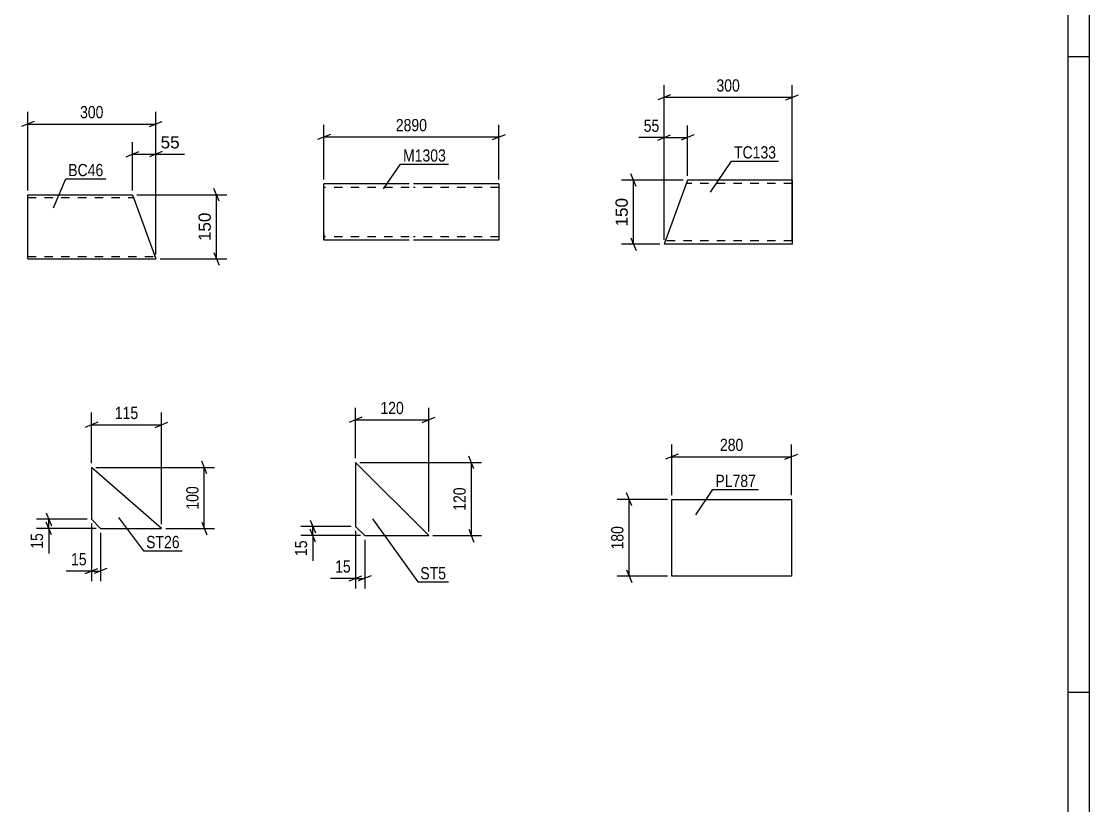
# Model space of a CAD drawing. Header units: millimetres. Extents: x 0 to 1189, y 0 to 841.
# Drawn here: x 938.7 to 1189, y 420.5 to 604.3 of the extents above; entities that cross this region are included whole.
import ezdxf

# ---------------------------------------------------------------- set-up
doc = ezdxf.new("R2010")
doc.units = ezdxf.units.MM
doc.linetypes.add('DXK_LINE_DOT2', pattern=[3.9198, 1.9599, -1.9599])
doc.styles.add('Arial', font='ARIAL.TTF', dxfattribs={"height": 0.2})
doc.styles.add('Arial Narrow', font='ARIALN.TTF', dxfattribs={"height": 0.2})

# ---------------------------------------------------------------- blocks, each defined once
blk = doc.blocks.new('Unknown-348435410-1129')
at = {"color": 5, "linetype": 'Continuous'}
for p, q in [((1189, 0), (1189, 841)), ((1184, 5), (1184, 836)), ((1189, 596), (1184, 596)), ((1189, 447), (1184, 447))]:
    blk.add_line(p, q, dxfattribs=at)
blk = doc.blocks.new('Part-348435410-13898 - 13897')
at = {"color": 2, "linetype": 'Continuous'}
for p, q in [((955.13, 499.75), (955.13, 487.61)), ((971.56, 485.47), (955.13, 499.75)), ((955.13, 487.61), (957.27, 485.47)), ((957.27, 485.47), (971.56, 485.47))]:
    blk.add_line(p, q, dxfattribs=at)
blk = doc.blocks.new('Part-348435410-18855 - 18854')
at = {"color": 2, "linetype": 'Continuous'}
for p, q in [((1017, 500.91), (1017, 485.91)), ((1034.15, 483.77), (1017, 500.91)), ((1017, 485.91), (1019.15, 483.77)), ((1019.15, 483.77), (1034.15, 483.77))]:
    blk.add_line(p, q, dxfattribs=at)
blk = doc.blocks.new('Part-348435410-6345 - 6338')
at = {"color": 2, "linetype": 'Continuous'}
for p, q in [((940.21, 563.63), (964.75, 563.63)), ((940.21, 548.72), (940.21, 563.63)), ((964.75, 563.63), (970.21, 548.63)), ((940.21, 548.72), (940.21, 548.63)), ((940.21, 548.63), (970.21, 548.63))]:
    blk.add_line(p, q, dxfattribs=at)
at = {"color": 7, "linetype": 'DXK_LINE_DOT2'}
for p, q in [((940.21, 563.03), (964.97, 563.03)), ((940.21, 549.23), (940.21, 549.28)), ((940.21, 549.23), (969.99, 549.23)), ((969.99, 549.23), (969.97, 549.28))]:
    blk.add_line(p, q, dxfattribs=at)
blk = doc.blocks.new('Part-348435410-13814 - 13813')
at = {"color": 2, "linetype": 'Continuous'}
for p, q in [((1029.6, 566.2), (1009.6, 566.2)), ((1009.6, 554.6), (1009.6, 566.2)), ((1050.6, 566.2), (1030.6, 566.2)), ((1050.6, 566.2), (1050.6, 553)), ((1009.6, 554.6), (1009.6, 553)), ((1029.6, 553), (1009.6, 553)), ((1050.6, 553), (1030.6, 553))]:
    blk.add_line(p, q, dxfattribs=at)
at = {"color": 7, "linetype": 'DXK_LINE_DOT2'}
for p, q in [((1029.6, 565.4), (1009.6, 565.4)), ((1050.6, 565.4), (1030.6, 565.4)), ((1009.6, 553.12), (1009.6, 554.6)), ((1009.6, 553.8), (1009.6, 553.86)), ((1029.6, 553.8), (1009.6, 553.8)), ((1050.6, 553.8), (1030.6, 553.8)), ((1050.6, 553.8), (1050.6, 553.86))]:
    blk.add_line(p, q, dxfattribs=at)
blk = doc.blocks.new('Part-348435410-18844 - 18843')
at = {"color": 2, "linetype": 'Continuous'}
for p, q in [((1094.76, 567.07), (1089.3, 552.07)), ((1119.3, 567.07), (1094.76, 567.07)), ((1119.3, 567.07), (1119.3, 552.07)), ((1119.3, 552.07), (1089.3, 552.07))]:
    blk.add_line(p, q, dxfattribs=at)
at = {"color": 7, "linetype": 'DXK_LINE_DOT2'}
for p, q in [((1119.3, 566.27), (1094.47, 566.27)), ((1089.59, 552.87), (1089.61, 552.93)), ((1119.3, 552.87), (1089.59, 552.87)), ((1119.3, 552.87), (1119.3, 552.93))]:
    blk.add_line(p, q, dxfattribs=at)
blk = doc.blocks.new('Part-348435410-23911 - 23910')
at = {"color": 2, "linetype": 'Continuous'}
for p, q in [((1091.12, 474.27), (1091.12, 492.27)), ((1091.12, 492.27), (1119.12, 492.27)), ((1119.12, 492.27), (1119.12, 474.27)), ((1119.12, 474.27), (1091.12, 474.27))]:
    blk.add_line(p, q, dxfattribs=at)
blk = doc.blocks.new('StraightDimension-348435410-14137 - 13897')
at = {"color": 7, "linetype": 'Continuous'}
for p, q in [((982.16, 498.25), (980.96, 501.25)), ((956.13, 499.75), (983.96, 499.75)), ((981.56, 485.47), (981.56, 499.75)), ((980.96, 486.97), (982.16, 483.97)), ((972.56, 485.47), (983.96, 485.47))]:
    blk.add_line(p, q, dxfattribs=at)
at = {"color": 0}
blk.add_wipeout([(980.81, 495.95), (976.61, 495.95), (976.61, 489.27), (980.81, 489.27)], dxfattribs=at)
at = {"color": 3, "style": 'Arial Narrow'}
blk.add_text('100', height=2.863, rotation=90.0002, dxfattribs=at).set_placement((980.21, 489.87))
blk = doc.blocks.new('StraightDimension-348435410-14129 - 13897')
at = {"color": 7, "linetype": 'Continuous'}
for p, q in [((955.13, 500.75), (955.13, 512.6)), ((971.56, 486.47), (971.56, 512.6)), ((956.63, 510.35), (953.63, 509.15)), ((955.13, 509.75), (971.56, 509.75)), ((970.06, 509.15), (973.06, 510.35))]:
    blk.add_line(p, q, dxfattribs=at)
at = {"color": 0}
blk.add_wipeout([(966.69, 510.5), (966.69, 514.7), (960, 514.7), (960, 510.5)], dxfattribs=at)
at = {"color": 3, "style": 'Arial Narrow'}
blk.add_text('115', height=2.863, dxfattribs=at).set_placement((960.6, 511.1))
blk = doc.blocks.new('StraightDimension-348435410-14133 - 13897')
at = {"color": 7, "linetype": 'Continuous'}
for p, q in [((944.53, 489.11), (945.73, 486.11)), ((954.13, 487.61), (942.28, 487.61)), ((945.73, 483.97), (944.53, 486.97)), ((945.13, 485.47), (945.13, 487.61)), ((956.27, 485.47), (942.28, 485.47))]:
    blk.add_line(p, q, dxfattribs=at)
at = {"color": 0}
blk.add_wipeout([(944.38, 484.94), (940.18, 484.94), (940.18, 480.09), (944.38, 480.09)], dxfattribs=at)
at = {"color": 7, "linetype": 'Continuous'}
blk.add_line((945.13, 485.47), (945.13, 479.56), dxfattribs=at)
blk.add_line((945.13, 485.47), (945.13, 479.56), dxfattribs=at)
at = {"color": 3, "style": 'Arial Narrow'}
blk.add_text('15', height=2.863, rotation=90.0002, dxfattribs=at).set_placement((943.78, 480.69))
blk = doc.blocks.new('StraightDimension-348435410-14125 - 13897')
at = {"color": 7, "linetype": 'Continuous'}
for p, q in [((955.13, 486.61), (955.13, 473.07)), ((957.27, 484.47), (957.27, 473.07)), ((953.63, 474.87), (956.63, 476.07)), ((958.77, 476.07), (955.77, 474.87)), ((955.13, 475.47), (957.27, 475.47))]:
    blk.add_line(p, q, dxfattribs=at)
at = {"color": 0}
blk.add_wipeout([(954.61, 476.22), (954.61, 480.42), (949.75, 480.42), (949.75, 476.22)], dxfattribs=at)
at = {"color": 7, "linetype": 'Continuous'}
blk.add_line((955.13, 475.47), (949.22, 475.47), dxfattribs=at)
blk.add_line((955.13, 475.47), (949.22, 475.47), dxfattribs=at)
at = {"color": 3, "style": 'Arial Narrow'}
blk.add_text('15', height=2.863, dxfattribs=at).set_placement((950.35, 476.82))
blk = doc.blocks.new('StraightDimension-348435410-18942 - 18854')
at = {"color": 7, "linetype": 'Continuous'}
for p, q in [((1017, 484.91), (1017, 471.37)), ((1019.15, 482.77), (1019.15, 471.37)), ((1015.5, 473.17), (1018.5, 474.37)), ((1017, 473.77), (1019.15, 473.77)), ((1020.65, 474.37), (1017.65, 473.17))]:
    blk.add_line(p, q, dxfattribs=at)
at = {"color": 0}
blk.add_wipeout([(1016.48, 474.52), (1016.48, 478.72), (1011.62, 478.72), (1011.62, 474.52)], dxfattribs=at)
at = {"color": 7, "linetype": 'Continuous'}
blk.add_line((1017, 473.77), (1011.1, 473.77), dxfattribs=at)
blk.add_line((1017, 473.77), (1011.1, 473.77), dxfattribs=at)
at = {"color": 3, "style": 'Arial Narrow'}
blk.add_text('15', height=2.863, dxfattribs=at).set_placement((1012.22, 475.12))
blk = doc.blocks.new('StraightDimension-348435410-18954 - 18854')
at = {"color": 7, "linetype": 'Continuous'}
for p, q in [((1018, 500.91), (1046.55, 500.91)), ((1044.75, 499.41), (1043.55, 502.41)), ((1044.15, 483.77), (1044.15, 500.91)), ((1035.15, 483.77), (1046.55, 483.77)), ((1043.55, 485.27), (1044.75, 482.27))]:
    blk.add_line(p, q, dxfattribs=at)
at = {"color": 0}
blk.add_wipeout([(1043.4, 495.68), (1039.2, 495.68), (1039.2, 489), (1043.4, 489)], dxfattribs=at)
at = {"color": 3, "style": 'Arial Narrow'}
blk.add_text('120', height=2.863, rotation=90.0002, dxfattribs=at).set_placement((1042.8, 489.6))
blk = doc.blocks.new('StraightDimension-348435410-18946 - 18854')
at = {"color": 7, "linetype": 'Continuous'}
for p, q in [((1017, 501.91), (1017, 513.76)), ((1034.15, 484.77), (1034.15, 513.76)), ((1018.5, 511.51), (1015.5, 510.31)), ((1017, 510.91), (1034.15, 510.91)), ((1032.65, 510.31), (1035.65, 511.51))]:
    blk.add_line(p, q, dxfattribs=at)
at = {"color": 0}
blk.add_wipeout([(1028.92, 511.66), (1028.92, 515.86), (1022.23, 515.86), (1022.23, 511.66)], dxfattribs=at)
at = {"color": 3, "style": 'Arial Narrow'}
blk.add_text('120', height=2.863, dxfattribs=at).set_placement((1022.83, 512.26))
blk = doc.blocks.new('StraightDimension-348435410-18950 - 18854')
at = {"color": 7, "linetype": 'Continuous'}
for p, q in [((1016, 485.91), (1004.15, 485.91)), ((1006.4, 487.41), (1007.6, 484.41)), ((1007, 483.77), (1007, 485.91)), ((1018.15, 483.77), (1004.15, 483.77)), ((1007.6, 482.27), (1006.4, 485.27))]:
    blk.add_line(p, q, dxfattribs=at)
at = {"color": 0}
blk.add_wipeout([(1006.25, 483.25), (1002.05, 483.25), (1002.05, 478.39), (1006.25, 478.39)], dxfattribs=at)
at = {"color": 7, "linetype": 'Continuous'}
blk.add_line((1007, 483.77), (1007, 477.86), dxfattribs=at)
blk.add_line((1007, 483.77), (1007, 477.86), dxfattribs=at)
at = {"color": 3, "style": 'Arial Narrow'}
blk.add_text('15', height=2.863, rotation=90.0002, dxfattribs=at).set_placement((1005.65, 478.99))
blk = doc.blocks.new('StraightDimension-348435410-19101 - 6338')
at = {"color": 7, "linetype": 'Continuous'}
for p, q in [((964.75, 564.63), (964.75, 576.02)), ((970.21, 549.63), (970.21, 576.02)), ((963.25, 572.57), (966.25, 573.77)), ((971.71, 573.77), (968.71, 572.57)), ((964.75, 573.17), (970.21, 573.17))]:
    blk.add_line(p, q, dxfattribs=at)
at = {"color": 0}
blk.add_wipeout([(976.38, 573.92), (976.38, 578.12), (970.73, 578.12), (970.73, 573.92)], dxfattribs=at)
at = {"color": 7, "linetype": 'Continuous'}
blk.add_line((970.21, 573.17), (976.9, 573.17), dxfattribs=at)
blk.add_line((970.21, 573.17), (976.9, 573.17), dxfattribs=at)
at = {"color": 3, "style": 'Arial'}
blk.add_text('55', height=2.865, dxfattribs=at).set_placement((971.33, 574.52))
blk = doc.blocks.new('StraightDimension-348435410-6347 - 6338')
at = {"color": 7, "linetype": 'Continuous'}
for p, q in [((941.71, 580.84), (938.71, 579.64)), ((940.21, 564.63), (940.21, 583.09)), ((968.71, 579.64), (971.71, 580.84)), ((970.21, 549.63), (970.21, 583.09)), ((940.21, 580.24), (970.21, 580.24))]:
    blk.add_line(p, q, dxfattribs=at)
at = {"color": 0}
blk.add_wipeout([(958.55, 580.99), (958.55, 585.19), (951.86, 585.19), (951.86, 580.99)], dxfattribs=at)
at = {"color": 3, "style": 'Arial Narrow'}
blk.add_text('300', height=2.863, dxfattribs=at).set_placement((952.46, 581.59))
blk = doc.blocks.new('StraightDimension-348435410-19126 - 6338')
at = {"color": 7, "linetype": 'Continuous'}
for p, q in [((965.75, 563.63), (986.83, 563.63)), ((985.03, 562.13), (983.83, 565.13)), ((984.43, 548.63), (984.43, 563.63)), ((971.21, 548.63), (986.83, 548.63)), ((983.83, 550.13), (985.03, 547.13))]:
    blk.add_line(p, q, dxfattribs=at)
at = {"color": 0}
blk.add_wipeout([(983.68, 560.07), (979.48, 560.07), (979.48, 552.2), (983.68, 552.2)], dxfattribs=at)
at = {"color": 3, "style": 'Arial'}
blk.add_text('150', height=2.865, rotation=90.0002, dxfattribs=at).set_placement((983.08, 552.8))
blk = doc.blocks.new('StraightDimension-348435410-13937 - 13813')
at = {"color": 7, "linetype": 'Continuous'}
for p, q in [((1009.6, 567.2), (1009.6, 580.05)), ((1050.6, 567.2), (1050.6, 580.05)), ((1011.1, 577.8), (1008.1, 576.6)), ((1009.6, 577.2), (1050.6, 577.2)), ((1049.1, 576.6), (1052.1, 577.8))]:
    blk.add_line(p, q, dxfattribs=at)
at = {"color": 0}
blk.add_wipeout([(1034.35, 577.95), (1034.35, 582.15), (1025.84, 582.15), (1025.84, 577.95)], dxfattribs=at)
at = {"color": 3, "style": 'Arial Narrow'}
blk.add_text('2890', height=2.863, dxfattribs=at).set_placement((1026.44, 578.55))
blk = doc.blocks.new('StraightDimension-348435410-18928 - 18843')
at = {"color": 7, "linetype": 'Continuous'}
for p, q in [((1089.3, 553.07), (1089.3, 579.92)), ((1094.76, 568.07), (1094.76, 579.92)), ((1087.8, 576.47), (1090.8, 577.67)), ((1089.3, 577.07), (1094.76, 577.07)), ((1096.26, 577.67), (1093.26, 576.47))]:
    blk.add_line(p, q, dxfattribs=at)
at = {"color": 0}
blk.add_wipeout([(1088.77, 577.82), (1088.77, 582.02), (1083.92, 582.02), (1083.92, 577.82)], dxfattribs=at)
at = {"color": 7, "linetype": 'Continuous'}
blk.add_line((1089.3, 577.07), (1083.39, 577.07), dxfattribs=at)
blk.add_line((1089.3, 577.07), (1083.39, 577.07), dxfattribs=at)
at = {"color": 3, "style": 'Arial Narrow'}
blk.add_text('55', height=2.863, dxfattribs=at).set_placement((1084.52, 578.42))
blk = doc.blocks.new('StraightDimension-348435410-18938 - 18843')
at = {"color": 7, "linetype": 'Continuous'}
for p, q in [((1089.3, 553.07), (1089.3, 589.35)), ((1119.3, 553.07), (1119.3, 589.35)), ((1090.8, 587.1), (1087.8, 585.9)), ((1089.3, 586.5), (1119.3, 586.5)), ((1117.8, 585.9), (1120.8, 587.1))]:
    blk.add_line(p, q, dxfattribs=at)
at = {"color": 0}
blk.add_wipeout([(1107.64, 587.25), (1107.64, 591.45), (1100.96, 591.45), (1100.96, 587.25)], dxfattribs=at)
at = {"color": 3, "style": 'Arial Narrow'}
blk.add_text('300', height=2.863, dxfattribs=at).set_placement((1101.56, 587.85))
blk = doc.blocks.new('StraightDimension-348435410-19147 - 18843')
at = {"color": 7, "linetype": 'Continuous'}
for p, q in [((1082.73, 565.57), (1081.53, 568.57)), ((1093.76, 567.07), (1079.28, 567.07)), ((1082.13, 552.07), (1082.13, 567.07)), ((1081.53, 553.57), (1082.73, 550.57)), ((1088.3, 552.07), (1079.28, 552.07))]:
    blk.add_line(p, q, dxfattribs=at)
at = {"color": 0}
blk.add_wipeout([(1081.38, 563.5), (1077.18, 563.5), (1077.18, 555.63), (1081.38, 555.63)], dxfattribs=at)
at = {"color": 3, "style": 'Arial'}
blk.add_text('150', height=2.865, rotation=90.0002, dxfattribs=at).set_placement((1080.78, 556.23))
blk = doc.blocks.new('StraightDimension-348435410-23913 - 23910')
at = {"color": 7, "linetype": 'Continuous'}
for p, q in [((1081.72, 490.77), (1080.52, 493.77)), ((1090.12, 492.27), (1078.27, 492.27)), ((1081.12, 474.27), (1081.12, 492.27)), ((1080.52, 475.77), (1081.72, 472.77)), ((1090.12, 474.27), (1078.27, 474.27))]:
    blk.add_line(p, q, dxfattribs=at)
at = {"color": 0}
blk.add_wipeout([(1080.37, 486.61), (1076.17, 486.61), (1076.17, 479.93), (1080.37, 479.93)], dxfattribs=at)
at = {"color": 3, "style": 'Arial Narrow'}
blk.add_text('180', height=2.863, rotation=90.0002, dxfattribs=at).set_placement((1079.77, 480.53))
blk = doc.blocks.new('StraightDimension-348435410-23917 - 23910')
at = {"color": 7, "linetype": 'Continuous'}
for p, q in [((1091.12, 493.27), (1091.12, 505.12)), ((1119.12, 493.27), (1119.12, 505.12)), ((1092.62, 502.87), (1089.62, 501.67)), ((1091.12, 502.27), (1119.12, 502.27)), ((1117.62, 501.67), (1120.62, 502.87))]:
    blk.add_line(p, q, dxfattribs=at)
at = {"color": 0}
blk.add_wipeout([(1108.46, 503.02), (1108.46, 507.22), (1101.78, 507.22), (1101.78, 503.02)], dxfattribs=at)
at = {"color": 3, "style": 'Arial Narrow'}
blk.add_text('280', height=2.863, dxfattribs=at).set_placement((1102.38, 503.62))
blk = doc.blocks.new('Mark-348435410-19080 - 13897')
at = {"color": 0}
blk.add_wipeout([(975.8, 480.84), (975.8, 483.84), (967.94, 483.84), (967.94, 480.84)], dxfattribs=at)
blk.add_wipeout([(975.8, 480.84), (975.8, 483.84), (967.94, 483.84), (967.94, 480.84)], dxfattribs=at)
at = {"color": 30, "linetype": 'Continuous'}
for p, q in [((961.48, 488.03), (967.34, 480.24)), ((967.34, 480.24), (976.4, 480.24))]:
    blk.add_line(p, q, dxfattribs=at)
at = {"color": 3, "style": 'Arial Narrow'}
blk.add_text('ST26', height=2.863, dxfattribs=at).set_placement((967.94, 480.84))
blk = doc.blocks.new('Mark-348435410-18960 - 18854')
at = {"color": 0}
blk.add_wipeout([(1038.21, 473.54), (1038.21, 476.54), (1032.18, 476.54), (1032.18, 473.54)], dxfattribs=at)
blk.add_wipeout([(1038.21, 473.54), (1038.21, 476.54), (1032.18, 476.54), (1032.18, 473.54)], dxfattribs=at)
at = {"color": 30, "linetype": 'Continuous'}
for p, q in [((1020.98, 487.74), (1031.58, 472.94)), ((1031.58, 472.94), (1038.81, 472.94))]:
    blk.add_line(p, q, dxfattribs=at)
at = {"color": 3, "style": 'Arial Narrow'}
blk.add_text('ST5', height=2.863, dxfattribs=at).set_placement((1032.18, 473.54))
blk = doc.blocks.new('Mark-348435410-6341 - 6338')
at = {"color": 0}
blk.add_wipeout([(957.91, 568.02), (957.91, 571.02), (949.69, 571.02), (949.69, 568.02)], dxfattribs=at)
blk.add_wipeout([(957.91, 568.02), (957.91, 571.02), (949.69, 571.02), (949.69, 568.02)], dxfattribs=at)
at = {"color": 30, "linetype": 'Continuous'}
for p, q in [((946.24, 560.6), (949.09, 567.42)), ((949.09, 567.42), (958.51, 567.42))]:
    blk.add_line(p, q, dxfattribs=at)
at = {"color": 3, "style": 'Arial Narrow'}
blk.add_text('BC46', height=2.863, dxfattribs=at).set_placement((949.69, 568.02))
blk = doc.blocks.new('Mark-348435410-14140 - 13813')
at = {"color": 0}
blk.add_wipeout([(1038.19, 571.43), (1038.19, 574.43), (1028.13, 574.43), (1028.13, 571.43)], dxfattribs=at)
blk.add_wipeout([(1038.19, 571.43), (1038.19, 574.43), (1028.13, 574.43), (1028.13, 571.43)], dxfattribs=at)
at = {"color": 30, "linetype": 'Continuous'}
for p, q in [((1023.54, 565.07), (1027.53, 570.83)), ((1027.53, 570.83), (1038.79, 570.83))]:
    blk.add_line(p, q, dxfattribs=at)
at = {"color": 3, "style": 'Arial Narrow'}
blk.add_text('M1303', height=2.863, dxfattribs=at).set_placement((1028.13, 571.43))
blk = doc.blocks.new('Mark-348435410-18957 - 18843')
at = {"color": 0}
blk.add_wipeout([(1115.54, 572.17), (1115.54, 575.17), (1105.68, 575.17), (1105.68, 572.17)], dxfattribs=at)
blk.add_wipeout([(1115.54, 572.17), (1115.54, 575.17), (1105.68, 575.17), (1105.68, 572.17)], dxfattribs=at)
at = {"color": 30, "linetype": 'Continuous'}
for p, q in [((1100.19, 564.29), (1105.08, 571.57)), ((1105.08, 571.57), (1116.14, 571.57))]:
    blk.add_line(p, q, dxfattribs=at)
at = {"color": 3, "style": 'Arial Narrow'}
blk.add_text('TC133', height=2.863, dxfattribs=at).set_placement((1105.68, 572.17))
blk = doc.blocks.new('Mark-348435410-23920 - 23910')
at = {"color": 0}
blk.add_wipeout([(1110.83, 495.18), (1110.83, 498.18), (1101.32, 498.18), (1101.32, 495.18)], dxfattribs=at)
blk.add_wipeout([(1110.83, 495.18), (1110.83, 498.18), (1101.32, 498.18), (1101.32, 495.18)], dxfattribs=at)
at = {"color": 30, "linetype": 'Continuous'}
for p, q in [((1096.75, 488.64), (1100.72, 494.58)), ((1100.72, 494.58), (1111.43, 494.58))]:
    blk.add_line(p, q, dxfattribs=at)
at = {"color": 3, "style": 'Arial Narrow'}
blk.add_text('PL787', height=2.863, dxfattribs=at).set_placement((1101.32, 495.18))

msp = doc.modelspace()

# ---------------------------------------------------------------- block references
for name in ['Unknown-348435410-1129', 'Part-348435410-13814 - 13813', 'Part-348435410-18844 - 18843', 'Part-348435410-6345 - 6338', 'Part-348435410-18855 - 18854', 'Part-348435410-13898 - 13897', 'Part-348435410-23911 - 23910']:
    msp.add_blockref(name, (0, 0))

# ---------------------------------------------------------------- next in the draw order: block references
for name in ['StraightDimension-348435410-13937 - 13813', 'StraightDimension-348435410-18928 - 18843', 'StraightDimension-348435410-19101 - 6338', 'StraightDimension-348435410-14137 - 13897', 'StraightDimension-348435410-23913 - 23910', 'StraightDimension-348435410-18942 - 18854']:
    msp.add_blockref(name, (0, 0))

# ---------------------------------------------------------------- next in the draw order: block references
for name in ['StraightDimension-348435410-18938 - 18843', 'StraightDimension-348435410-6347 - 6338', 'Mark-348435410-14140 - 13813', 'StraightDimension-348435410-14129 - 13897', 'StraightDimension-348435410-23917 - 23910', 'StraightDimension-348435410-18954 - 18854']:
    msp.add_blockref(name, (0, 0))

# ---------------------------------------------------------------- next in the draw order: block references
for name in ['Mark-348435410-18957 - 18843', 'Mark-348435410-6341 - 6338', 'StraightDimension-348435410-19147 - 18843', 'StraightDimension-348435410-19126 - 6338', 'StraightDimension-348435410-18946 - 18854', 'Mark-348435410-23920 - 23910', 'StraightDimension-348435410-14133 - 13897', 'Mark-348435410-19080 - 13897']:
    msp.add_blockref(name, (0, 0))

# ---------------------------------------------------------------- next in the draw order: block references
for name in ['StraightDimension-348435410-14125 - 13897', 'StraightDimension-348435410-18950 - 18854', 'Mark-348435410-18960 - 18854']:
    msp.add_blockref(name, (0, 0))

doc.saveas('drawing.dxf')
